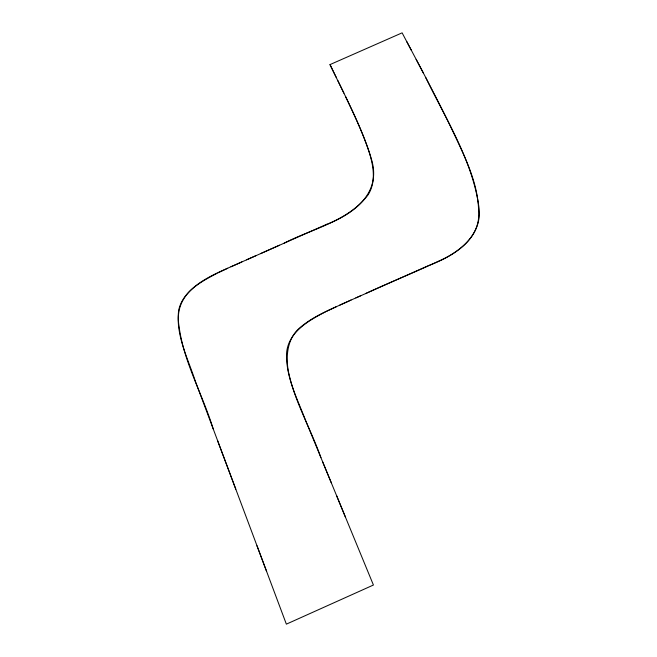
<?xml version="1.0" encoding="UTF-8"?>
<svg xmlns="http://www.w3.org/2000/svg" width="657" height="657" viewBox="0 0 657 657"><rect width="100%" height="100%" fill="white"/><g stroke="black" fill="none" stroke-linecap="round" stroke-linejoin="round"><path stroke-width="0.99" d="M325.601 311.804C308.618 320.46 287.873 332.368 286.534 353.688C285.926 377.249 297.366 398.84 305.546 420.308L373.422 585.026L286.362 624.15L195.236 380.929C187.787 358.049 175.378 334.7 178.737 309.964C182.958 291.33 201.453 281.442 217.048 273.328M326.701 311.254L336.556 306.589M326.669 224.374C354.64 213.402 381.832 192.641 371.361 159.002C365.062 137.264 355.076 116.806 345.483 96.382M218.124 272.795L227.733 268.278M326.743 224.275L230.952 266.775M339.866 305.037L428.479 265.625C453.125 256.386 482.567 238.59 479.043 208.006C472.777 160.817 446.046 119.623 425.703 77.485M351.06 300.019C333.206 308.478 313.964 315.294 298.96 328.541C287.265 339.078 285.762 356.143 288.251 370.786C294.377 401.287 310.662 428.504 320.92 457.674M365.456 293.63C389.519 282.444 414.173 272.598 438.194 261.346C458.849 252.617 480.949 235.912 478.616 210.79C478.017 183.722 465.805 158.912 454.529 134.899C438.211 100.307 419.963 66.669 402.117 32.85L329.995 64.6C343.734 93.425 359.018 121.717 369.144 152.087C373.472 165.769 376.28 181.915 368.125 194.792C348.038 221.475 312.666 228.554 284.235 243.106M241.85 261.905C214.716 274.503 172.742 287.446 178.95 325.749C183.574 361.966 202.586 394.307 213.188 428.89M260.566 253.627L279.496 245.201M355.856 297.892L360.652 295.765M246.515 259.835L255.869 255.704M406.749 41.588L411.43 50.417M416.144 59.344L423.297 72.911M329.995 64.6L336.187 77.255M337.739 80.433L343.931 93.179M322.628 461.822L331.268 482.714M336.515 495.452L345.41 517.051M235.806 489.202L217.607 440.707M256.977 545.737L266.627 571.483"/></g></svg>
